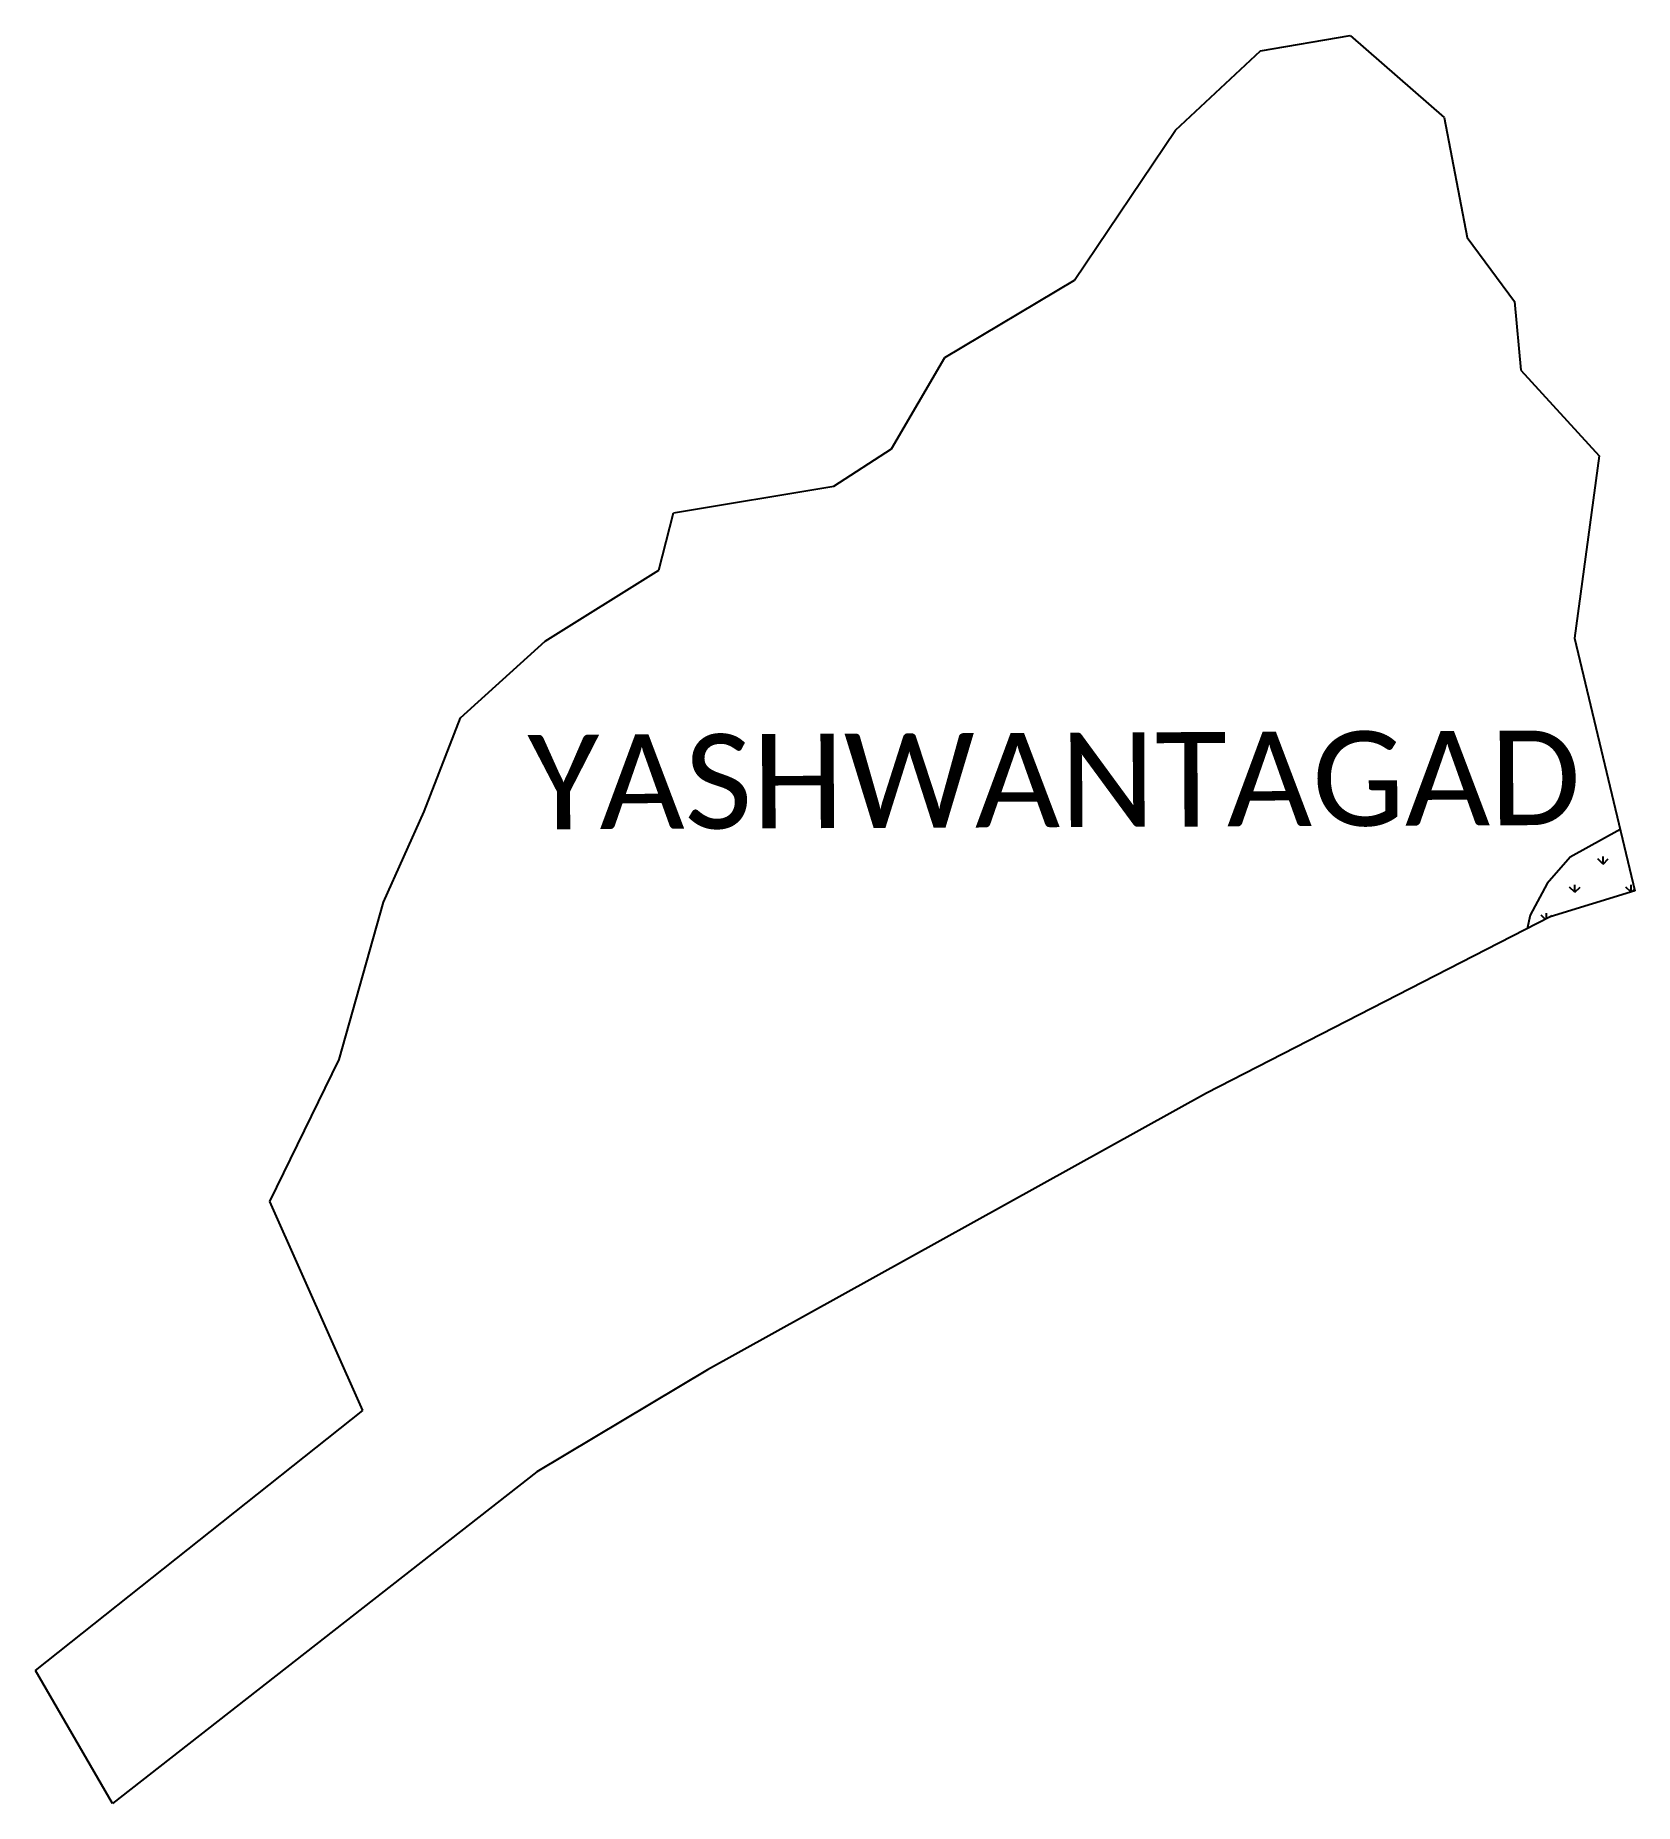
# Model space of a CAD drawing. Header units: metres. Extents: x 324233 to 325249, y 1838667 to 1839791.
import ezdxf

# ---------------------------------------------------------------- set-up
doc = ezdxf.new("R2010")
doc.units = ezdxf.units.M
doc.layers.add('MANGROOVES', color=112, linetype='Continuous')
doc.layers.add('VILLAGE NAME', color=250, linetype='Continuous')
doc.styles.get("Standard").update_dxf_attribs({"font": 'simplex.shx'})

msp = doc.modelspace()

# ---------------------------------------------------------------- linework, layer by layer
at = {"color": 3}
for p, q in [((325068.3, 1839790.5), (325128, 1839738.3)), ((324957.3, 1839730.3), (325011.5, 1839780.6)), ((324893.2, 1839635.1), (324957.3, 1839730.3)), ((325128, 1839738.3), (325142.7, 1839662.2)), ((325142.7, 1839662.2), (325172.7, 1839621.5)), ((324810.8, 1839586), (324893.2, 1839635.1)), ((325172.7, 1839621.5), (325176.8, 1839577.8)), ((324776.9, 1839527.9), (324810.8, 1839586)), ((325176.8, 1839577.8), (325226.5, 1839523.4)), ((324740.4, 1839504.1), (324776.9, 1839527.9)), ((325226.5, 1839523.4), (325210.8, 1839407.7)), ((324638.6, 1839487.2), (324740.4, 1839504.1)), ((324629.1, 1839450.8), (324638.6, 1839487.2)), ((324557, 1839405.7), (324629.1, 1839450.8)), ((324503.1, 1839357.1), (324557, 1839405.7)), ((325210.8, 1839407.7), (325249.1, 1839247.2)), ((324480.1, 1839297.6), (324503.1, 1839357.1)), ((324454.3, 1839240.1), (324480.1, 1839297.6)), ((325249.1, 1839247.2), (325195.5, 1839230.6)), ((324426.1, 1839140.1), (324454.3, 1839240.1)), ((325195.5, 1839230.6), (324977.1, 1839118.7)), ((324382, 1839049.8), (324426.1, 1839140.1)), ((324977.1, 1839118.7), (324660.2, 1838942.9)), ((324441.2, 1838917.1), (324382, 1839049.8)), ((324660.2, 1838942.9), (324551.6, 1838878.2)), ((324233.1, 1838752.1), (324441.2, 1838917.1)), ((324551.6, 1838878.2), (324282.1, 1838667.5)), ((324282.1, 1838667.5), (324233.1, 1838752.1))]:
    msp.add_line(p, q, dxfattribs=at)
at = {"color": 3, "flags": 128}
msp.add_lwpolyline([(325011.5, 1839780.6), (325068.3, 1839790.5)], dxfattribs=at)
at = {"layer": 'MANGROOVES'}
for p, q in [((325239.8, 1839286.2), (325208.1, 1839268.6)), ((325208.1, 1839268.6), (325193.5, 1839251.9)), ((325193.5, 1839251.9), (325182.7, 1839231.7)), ((325182.7, 1839231.7), (325180.8, 1839223))]:
    msp.add_line(p, q, dxfattribs=at)
at = {"layer": 'MANGROOVES', "linetype": 'Continuous'}
for p, q in [((325229, 1839264.2), (325229, 1839269)), ((325229, 1839264.2), (325225.6, 1839267.6)), ((325229, 1839264.2), (325232.3, 1839267.6)), ((325211, 1839246.3), (325207.6, 1839249.6)), ((325211, 1839246.3), (325211, 1839251)), ((325211, 1839246.3), (325214.4, 1839249.6)), ((325246.7, 1839246.5), (325243.5, 1839249.6)), ((325246.9, 1839246.6), (325246.9, 1839251)), ((325247.4, 1839246.7), (325248.9, 1839248.2)), ((325192.4, 1839229), (325189.7, 1839231.7)), ((325193, 1839229.3), (325193, 1839233.1)), ((325195.2, 1839230.4), (325196.4, 1839231.7))]:
    msp.add_line(p, q, dxfattribs=at)

# ---------------------------------------------------------------- texts
at = {"layer": 'VILLAGE NAME', "insert": (324545.7, 1839346.2), "char_height": 60, "attachment_point": 1, "rotation": 0.2435}
msp.add_mtext_dynamic_manual_height_columns('{\\fCalibri|b0|i0|c0|p34;YASHWANTAGAD}', width=1643.097, gutter_width=779.9, heights=[0], dxfattribs=at)

doc.saveas('drawing.dxf')
